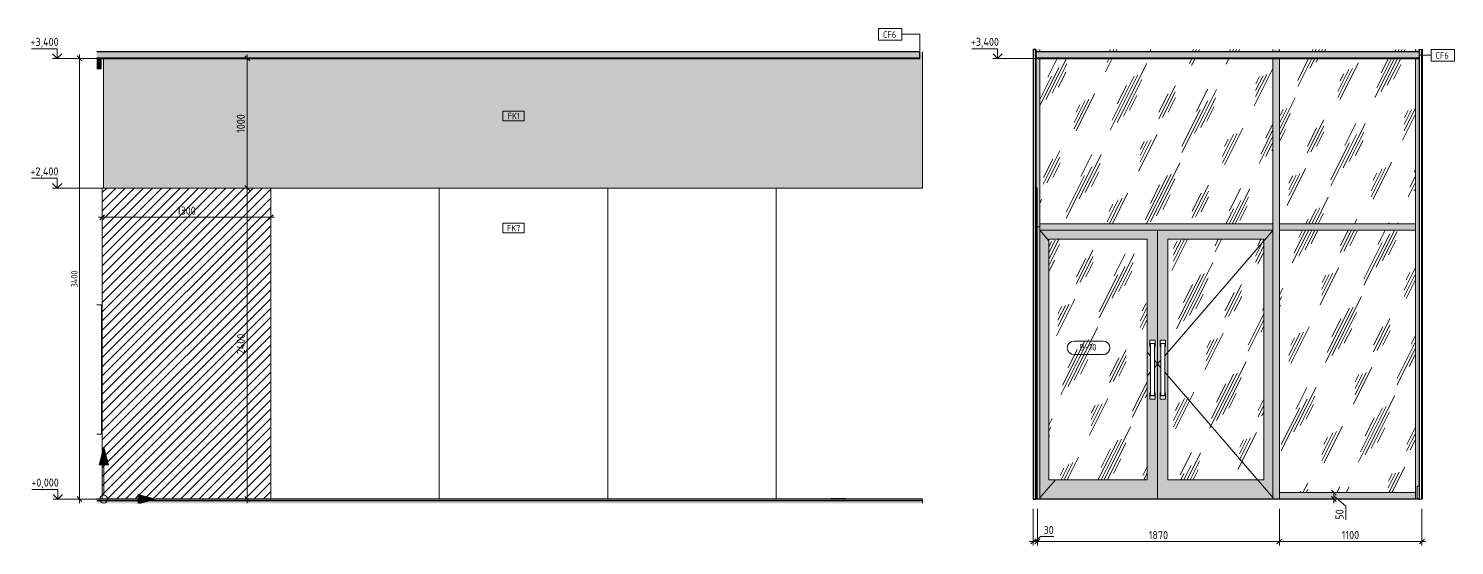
# Model space of a CAD drawing. Header units: millimetres. Extents: x 855 to 103073, y -1987 to 27400.
# Drawn here: x 84401 to 95406, y -358 to 3631 of the extents above; entities that cross this region are included whole.
import ezdxf

# ---------------------------------------------------------------- set-up
doc = ezdxf.new("R2010")
doc.units = ezdxf.units.MM
for name, color, linetype, lineweight in [('A-ANNO-DIMS', 7, 'Continuous', 9), ('A-ANNO-DIMS-25', 7, 'Continuous', 9), ('A-CLNG-IDEN', 7, 'Continuous', 9), ('A-DETL', 7, 'Continuous', 9), ('A-DETL-GENF', 7, 'Continuous', 9), ('A-DOOR', 7, 'Continuous', 9), ('A-DOOR-IDEN', 7, 'Continuous', 9), ('A-FLOR', 7, 'Continuous', 9), ('A-GENM', 7, 'Continuous', 9), ('A-GLAZ-CURT', 7, 'Continuous', 9), ('A-GLAZ-CWMG', 7, 'Continuous', 9), ('A-WALL-IDEN', 7, 'Continuous', 9), ('A-WALL-PATT', 7, 'Continuous', 9), ('G-ANNO-DIMS', 7, 'Continuous', 9), ('G-ANNO-DIMS-1', 7, 'Continuous', 20), ('I-WALL', 7, 'Continuous', 9), ('S-COLS', 7, 'Continuous', 9)]:
    doc.layers.add(name, color=color, linetype=linetype, lineweight=lineweight)
for name, color, linetype, lineweight, true_color in [('A-CLNG-1', 7, 'Continuous', 9, 0x787878), ('A-CLNG-FNSH-1', 7, 'Continuous', 30, 0x3c3c3c), ('A-DETL-GENF-2', 7, 'Continuous', 9, 0x004000), ('A-DOOR-GLAZ', 7, 'Continuous', 9, 0x8080ff), ('A-FLOR-1', 7, 'Continuous', 9, 0x787878), ('A-FLOR-FNSH-2', 7, 'Continuous', 30, 0x3c3c3c), ('A-FLOR-MCUT-1', 7, 'Continuous', 9, 0x646464), ('A-WALL-1', 7, 'Continuous', 30, 0x3c3c3c), ('A-WALL-5', 7, 'Continuous', 40, 0x3c3c3c), ('A-WALL-FNSH-1', 7, 'Continuous', 30, 0x3c3c3c), ('I-FURN-9', 7, 'Continuous', 9, 0xc0c0c0), ('I-WALL-1', 7, 'Continuous', 9, 0x787878), ('Q-SPCQ-1', 9, 'Continuous', 9, 0x808080), ('Q-SPCQ-2', 7, 'Continuous', 9, 0x7f7f7f)]:
    doc.layers.add(name, color=color, linetype=linetype, lineweight=lineweight, true_color=true_color)
doc.styles.add('GOST Common_4', font='GOST_Common.ttf', dxfattribs={"height": 50})
doc.styles.add('GOST Common_5', font='GOST_Common.ttf', dxfattribs={"width": 0.9, "height": 50})
doc.styles.add('ISOCPEUR_1', font='isocpeur.ttf', dxfattribs={"width": 0.9, "height": 62.5})
doc.styles.add('ISOCPEUR_2', font='isocpeur.ttf', dxfattribs={"width": 0.9, "height": 50})
doc.dimstyles.new('ISO-2_0_0_9К_Средний_округл2', dxfattribs={"dimscale": 304.8, "dimtxt": 49.799059, "dimasz": 0.123031, "dimexe": 0.098425, "dimexo": 0, "dimgap": 0, "dimtad": 1, "dimdec": 0, "dimrnd": 10, "dimzin": 0, "dimdsep": 46, "dimtxsty": 'ISOCPEUR_2', "dimblk1": 'OBLIQUE', "dimblk2": 'OBLIQUE', "dimsah": 1, "dimcen": 0.09, "dimdle": 0.098425, "dimazin": 0, "dimtfac": 1, "dimtdec": 4, "dimtix": 1, "dimtmove": 0, "dimatfit": 3, "dimfxl": 1, "dimtvp": 1, "dimtolj": 1, "dimtzin": 0, "dimarcsym": 2})
doc.dimstyles.new('ISO-2_5_0_9К_БОЛЬШОЙ', dxfattribs={"dimscale": 304.8, "dimtxt": 62.248823, "dimasz": 0.123031, "dimexe": 0.098425, "dimexo": 0.246063, "dimgap": 0, "dimtad": 1, "dimdec": 0, "dimrnd": 10, "dimzin": 0, "dimdsep": 46, "dimtxsty": 'ISOCPEUR_1', "dimblk1": 'OBLIQUE', "dimblk2": 'OBLIQUE', "dimsah": 1, "dimcen": 0.09, "dimdle": 0.098425, "dimazin": 0, "dimtfac": 1, "dimtdec": 4, "dimtix": 1, "dimtmove": 0, "dimatfit": 3, "dimfxl": 1, "dimtvp": 1, "dimtolj": 1, "dimtzin": 0, "dimarcsym": 2})
doc.dimstyles.new('ISO-2_5_0_9К_БОЛЬШОЙ_1', dxfattribs={"dimscale": 304.8, "dimtxt": 62.248823, "dimasz": 0.123031, "dimexe": 0.098425, "dimexo": 0.246063, "dimgap": 0, "dimtad": 1, "dimdec": 0, "dimrnd": 10, "dimzin": 0, "dimdsep": 46, "dimtxsty": 'ISOCPEUR_1', "dimblk1": 'OBLIQUE', "dimblk2": 'OBLIQUE', "dimsah": 1, "dimcen": 0.09, "dimdle": 0.098425, "dimazin": 0, "dimtfac": 1, "dimtdec": 4, "dimtix": 1, "dimtmove": 1, "dimatfit": 3, "dimfxl": 1, "dimtvp": 1, "dimtolj": 1, "dimtzin": 0, "dimarcsym": 2})
pattern_1 = [(63.435, (-9235.4, 31.75), (-255.58, 766.75), [317.5, -190.5, 317.5, -190.5, -403.9]), (63.435, (-9235.4, 31.75), (-255.58, 766.75), [-1016, 127, -276.9]), (63.435, (-9251.26, 47.6), (-255.58, 766.75), [254, -317.5, 190.5, -190.5, -467.4]), (63.435, (-9251.26, 47.6), (-255.58, 766.75), [-952.5, 222.25, -245.15]), (63.435, (-9251.26, 95.25), (-255.58, 766.75), [190.5, -381, 127, -190.5, -530.9]), (63.435, (-9251.26, 95.25), (-255.58, 766.75), [-889, 285.75, -245.15]), (63.435, (-9203.63, 47.6), (-255.58, 766.75), [190.5, -381, 158.75, -6404.65]), (63.435, (-9156, 95.25), (-255.58, 766.75), [95.25, -476.25, 63.5, -6499.9]), (63.435, (-9235.4, 174.6), (-255.58, 766.75), [63.5, -476.25, 63.5, -254, -562.65]), (63.435, (-9235.4, 174.6), (-255.58, 766.75), [-857.25, 158.75, -403.9]), (63.435, (-8949.63, 127), (-255.58, 766.75), [317.5, -476.25, 381, -251.5]), (63.435, (-8949.63, 79.4), (-255.58, 766.75), [444.5, -317.5, 476.25, -188]), (63.435, (-8917.9, 95.25), (-255.58, 766.75), [508, -254, 381, -276.9]), (63.435, (-8870.26, 142.9), (-255.58, 766.75), [317.5, -444.5, 254, -403.9]), (63.435, (-8917.9, 238.1), (-255.58, 766.75), [158.75, -635, 190.5, -435.65]), (63.435, (-8822.63, 190.5), (-255.58, 766.75), [127, -635, 127, -530.9])]

# ---------------------------------------------------------------- blocks, each defined once
blk = doc.blocks.new('BSC_Колонна _Прямоугольная - 500х500-23286270-Развертка 1_02-6')
at = {"layer": 'S-COLS'}
blk.add_hatch(color=256, dxfattribs=at).paths.add_polyline_path([(20010, 2400), (20010, 2400), (20010, 3451), (20010, 3451)])
blk = doc.blocks.new('Вешалка - 1_25д-29776957-Развертка 1_02-6')
at = {"layer": 'I-FURN-9'}
for p, q in [((13637, 1500), (13674, 1500)), ((13674, 1500), (13674, 500)), ((13674, 500), (13637, 500))]:
    blk.add_line(p, q, dxfattribs=at)
blk = doc.blocks.new('Видеокамера - Желтый-29490382-Развертка 1_02-6')
at = {"layer": 'Q-SPCQ-2'}
blk.add_hatch(color=256, dxfattribs=at).paths.add_polyline_path([(13647, 3320), (13670, 3320), (13670, 3400), (13637, 3400), (13637, 3320)])
at = {"layer": 'Q-SPCQ-1'}
for q in [(13637, 3320), (13670, 3400)]:
    blk.add_line((13670, 3320), q, dxfattribs=at)
blk = doc.blocks.new('Начало раскладки_красным - Начало раскладки_красным-26104606-Развертка 1_02-6')
at = {"layer": 'A-DETL-GENF'}
for points in [[(13726, 265), (13690, 400), (13654, 265), (13710, 265)], [(13969, -33), (14089, 0), (13955, 36), (13955, -33)]]:
    blk.add_hatch(color=256, dxfattribs=at).paths.add_polyline_path(points)
for p, q in [((13690, 400), (13654, 265)), ((13690, 400), (13654, 265)), ((13726, 265), (13690, 400)), ((13690, 400), (13726, 265)), ((13654, 265), (13726, 265)), ((13726, 265), (13654, 265)), ((13690, 30), (13690, 265)), ((13955, 36), (13955, -33)), ((14090, 0), (13955, 36)), ((14090, 0), (13955, 36)), ((13955, 36), (13955, -33)), ((13720, 0), (13955, 0)), ((13969, -33), (14090, 0)), ((14090, 0), (13969, -33))]:
    blk.add_line(p, q, dxfattribs=at)
blk.add_circle((13690, 0), 30, dxfattribs=at)
blk = doc.blocks.new('Прямоугольный импост - Импост структурный с накладкой - 160мм Темный-30756008-Развертка 1_02-7')
at = {"layer": 'A-GLAZ-CWMG'}
blk.add_hatch(color=256, dxfattribs=at).paths.add_polyline_path([(-7950, 0), (-7936, 0), (-7936, 100), (-7921, 100), (-7921, 2100), (-7950, 2100), (-7950, 40)])
blk.add_line((-7950, 2100), (-7950, 0), dxfattribs=at)
blk = doc.blocks.new('Дверь_Витражная_остекление_ - ДВН_CОШ в витраже-31920700-Развертка 1_02-7')
at = {"layer": 'A-DOOR'}
h = blk.add_hatch(color=256, dxfattribs=at)
h.paths.add_polyline_path([(-10788, 2), (-9940, 2), (-9940, 2075), (-10850, 2075), (-10850, 2), (-10840, 2)])
h.paths.add_polyline_path([(-10020, 150), (-10780, 150), (-10780, 2005), (-10020, 2005), (-10020, 433)])
h.paths.add_polyline_path([(-9997, 770), (-10000, 770), (-10000, 820), (-9995, 820), (-9995, 1177), (-10000, 1177), (-10000, 1227), (-9960, 1227), (-9960, 1177), (-9965, 1177), (-9965, 820), (-9960, 820), (-9960, 770), (-9994, 770)])
h = blk.add_hatch(dxfattribs=at)
h.set_pattern_fill('FP_59', color=256, style=0, pattern_type=2)
h.set_pattern_definition(pattern_1)
h.paths.add_polyline_path([(-10780, 150), (-10020, 150), (-10020, 2005), (-10780, 2005), (-10780, 216)])
h = blk.add_hatch(color=256, dxfattribs=at)
h.paths.add_polyline_path([(-9929, 2), (-9050, 2), (-9050, 2075), (-9940, 2075), (-9940, 2), (-9939, 2)])
h.paths.add_polyline_path([(-9860, 150), (-9860, 2005), (-9120, 2005), (-9120, 150), (-9775, 150)])
h.paths.add_polyline_path([(-9919, 770), (-9920, 770), (-9920, 820), (-9915, 820), (-9915, 1177), (-9920, 1177), (-9920, 1227), (-9880, 1227), (-9880, 1177), (-9885, 1177), (-9885, 820), (-9880, 820), (-9880, 770), (-9917, 770)])
h = blk.add_hatch(dxfattribs=at)
h.set_pattern_fill('FP_59', color=256, style=0, pattern_type=2)
h.set_pattern_definition(pattern_1)
h.paths.add_polyline_path([(-9860, 150), (-9120, 150), (-9120, 2005), (-9860, 2005), (-9860, 433)])
for p, q in [((-10850, 2074), (-10780, 1994)), ((-9940, 2075), (-9940, 2)), ((-9940, 2), (-9940, 2075)), ((-9050, 2073), (-9885, 1106)), ((-9860, 150), (-9860, 2005)), ((-9860, 2005), (-9120, 2005)), ((-9120, 2005), (-9120, 150)), ((-10000, 1227), (-10000, 1200)), ((-10000, 1227), (-9960, 1227)), ((-9960, 1200), (-9960, 1227)), ((-9880, 1227), (-9920, 1227)), ((-9920, 1227), (-9920, 1200)), ((-9880, 1200), (-9880, 1227)), ((-10020, 1133), (-9995, 1105)), ((-9960, 1200), (-10000, 1200)), ((-10000, 1200), (-10000, 1177)), ((-10000, 1177), (-9995, 1177)), ((-9995, 1200), (-9995, 800)), ((-9965, 800), (-9965, 1200)), ((-9965, 1177), (-9960, 1177)), ((-9960, 1177), (-9960, 1200)), ((-9880, 1200), (-9920, 1200)), ((-9920, 1200), (-9920, 1177)), ((-9920, 1177), (-9915, 1177)), ((-9915, 1200), (-9915, 800)), ((-9885, 800), (-9885, 1200)), ((-9885, 1177), (-9880, 1177)), ((-9880, 1177), (-9880, 1200)), ((-9965, 1071), (-9940, 1043)), ((-9940, 1043), (-9965, 1014)), ((-9915, 1071), (-9940, 1043)), ((-9940, 1043), (-9915, 1014)), ((-9995, 980), (-10020, 952)), ((-9885, 979), (-9050, 12)), ((-10000, 798), (-10000, 820)), ((-10000, 820), (-9995, 820)), ((-10000, 797), (-10000, 770)), ((-10000, 797), (-9960, 797)), ((-9965, 800), (-9995, 800)), ((-9965, 820), (-9960, 820)), ((-9960, 820), (-9960, 798)), ((-9960, 770), (-9960, 797)), ((-9920, 798), (-9920, 820)), ((-9920, 820), (-9915, 820)), ((-9920, 797), (-9880, 797)), ((-9920, 797), (-9920, 770)), ((-9885, 800), (-9915, 800)), ((-9885, 820), (-9880, 820)), ((-9880, 820), (-9880, 798)), ((-9880, 770), (-9880, 797)), ((-9960, 770), (-10000, 770)), ((-9880, 770), (-9920, 770)), ((-10728, 150), (-10850, 11)), ((-9120, 150), (-9860, 150))]:
    blk.add_line(p, q, dxfattribs=at)
at = {"layer": 'A-DOOR-GLAZ'}
for p, q in [((-10020, 2005), (-10780, 2005)), ((-10780, 150), (-10780, 2005)), ((-10020, 2005), (-10020, 150)), ((-10020, 150), (-10780, 150))]:
    blk.add_line(p, q, dxfattribs=at)
blk = doc.blocks.new('Прямоугольный импост - Импост структурный с накладкой - 160мм Темный-31915521-Развертка 1_02-7')
at = {"layer": 'A-GLAZ-CWMG'}
h = blk.add_hatch(color=256, dxfattribs=at)
h.paths.add_polyline_path([(-10880, 2), (-10880, 2100), (-10880, 2100), (-10880, 2)])
h.paths.add_polyline_path([(-10869, 2), (-10850, 2), (-10850, 2100), (-10869, 2100), (-10869, 150)])
blk.add_line((-10850, 2100), (-10850, 2), dxfattribs=at)
blk = doc.blocks.new('Системная панель - Стекло - 40мм-31920837-Развертка 1_02-7')
at = {"layer": 'A-GLAZ-CURT'}
h = blk.add_hatch(dxfattribs=at)
h.set_pattern_fill('FP_59', color=256, style=0, pattern_type=2)
h.set_pattern_definition(pattern_1)
h.paths.add_polyline_path([(-7950, 50), (-7950, 2075), (-9000, 2075), (-9000, 50), (-8650, 50)])
blk = doc.blocks.new('Прямоугольный импост - Импост структурный с накладкой - 160мм Темный-31920697-Развертка 1_02-7')
at = {"layer": 'A-GLAZ-CWMG'}
blk.add_hatch(color=256, dxfattribs=at).paths.add_polyline_path([(-8650, 0), (-7950, 0), (-7950, 50), (-9000, 50), (-9000, 2), (-8991, 2), (-8991, 0)])
for p, q in [((-9000, 2), (-9000, 50)), ((-7950, 50), (-9000, 50)), ((-7950, 50), (-7950, 0))]:
    blk.add_line(p, q, dxfattribs=at)
blk = doc.blocks.new('Прямоугольный импост - Импост структурный с накладкой - 160мм Темный-30755591-Развертка 1_02-7')
at = {"layer": 'A-GLAZ-CWMG'}
blk.add_hatch(color=256, dxfattribs=at).paths.add_polyline_path([(-9050, 2), (-9000, 2), (-9000, 2100), (-9050, 2100), (-9050, 19)])
for p, q in [((-9050, 2100), (-9050, 2)), ((-9000, 2100), (-9000, 2))]:
    blk.add_line(p, q, dxfattribs=at)
blk = doc.blocks.new('Плинтус - Плинтус керамогранит бежевый-32865251-Развертка 1_02-7')
at = {"layer": 'A-GENM'}
for p, q in [((-7921, 100), (-7936, 100)), ((-7936, 100), (-7936, 0)), ((-7921, 0), (-7921, 100)), ((-7936, 0), (-7921, 0))]:
    blk.add_line(p, q, dxfattribs=at)
blk = doc.blocks.new('Системная панель - Стекло - 40мм-32772032-Развертка 1_02-7')
at = {"layer": 'A-GLAZ-CURT'}
h = blk.add_hatch(dxfattribs=at)
h.set_pattern_fill('FP_59', color=256, style=0, pattern_type=2)
h.set_pattern_definition(pattern_1)
h.paths.add_polyline_path([(-9400, 2125), (-9050, 2125), (-9050, 3400), (-10850, 3400), (-10850, 2125)])
h.paths.add_polyline_path([(-10150, 3450), (-9050, 3450), (-9050, 3470), (-10850, 3470), (-10850, 3450)])
blk = doc.blocks.new('Системная панель - Стекло - 40мм-32772033-Развертка 1_02-7')
at = {"layer": 'A-GLAZ-CURT'}
h = blk.add_hatch(dxfattribs=at)
h.set_pattern_fill('FP_59', color=256, style=0, pattern_type=2)
h.set_pattern_definition(pattern_1)
h.paths.add_polyline_path([(-7950, 2125), (-7950, 3400), (-9000, 3400), (-9000, 2125)])
h.paths.add_polyline_path([(-9000, 3450), (-7950, 3450), (-7950, 3470), (-9000, 3470)])
blk = doc.blocks.new('Прямоугольный импост - Импост структурный с накладкой - 160мм Темный-32352607-Развертка 1_02-7')
at = {"layer": 'A-GLAZ-CWMG'}
h = blk.add_hatch(color=256, dxfattribs=at)
h.paths.add_polyline_path([(-7950, 2100), (-7921, 2100), (-7921, 3400), (-7950, 3400), (-7950, 2115)])
h.paths.add_polyline_path([(-7921, 3450), (-7921, 3470), (-7950, 3470), (-7950, 3450), (-7940, 3450)])
h.paths.add_polyline_path([(-7920, 3470), (-7900, 3470), (-7900, 3470), (-7920, 3470)])
for p, q in [((-7950, 3470), (-7950, 3450)), ((-7950, 3400), (-7950, 2100))]:
    blk.add_line(p, q, dxfattribs=at)
blk = doc.blocks.new('Прямоугольный импост - Импост структурный с накладкой - 160мм-31915517-Развертка 1_02-7')
at = {"layer": 'A-GLAZ-CWMG'}
for p, q in [((-10880, 2100), (-10880, 2100)), ((-10869, 2100), (-10850, 2100)), ((-10850, 2), (-10850, 2100))]:
    blk.add_line(p, q, dxfattribs=at)
blk = doc.blocks.new('Прямоугольный импост - Импост структурный с накладкой - 160мм Темный-31920698-Развертка 1_02-7')
at = {"layer": 'A-GLAZ-CWMG'}
blk.add_hatch(color=256, dxfattribs=at).paths.add_polyline_path([(-10780, 2075), (-9050, 2075), (-9050, 2125), (-10850, 2125), (-10850, 2075)])
for p, q in [((-10850, 2075), (-10850, 2125)), ((-10850, 2125), (-9050, 2125)), ((-9050, 2125), (-9050, 2075)), ((-10850, 2075), (-9050, 2075))]:
    blk.add_line(p, q, dxfattribs=at)
blk = doc.blocks.new('Прямоугольный импост - Импост структурный с накладкой - 160мм Темный-31920699-Развертка 1_02-7')
at = {"layer": 'A-GLAZ-CWMG'}
blk.add_hatch(color=256, dxfattribs=at).paths.add_polyline_path([(-7950, 2075), (-7950, 2125), (-9000, 2125), (-9000, 2075)])
for p, q in [((-9000, 2075), (-9000, 2125)), ((-9000, 2125), (-7950, 2125)), ((-7950, 2125), (-7950, 2075)), ((-9000, 2075), (-7950, 2075))]:
    blk.add_line(p, q, dxfattribs=at)
blk = doc.blocks.new('Прямоугольный импост - Импост структурный с накладкой - 160мм Темный-32352604-Развертка 1_02-7')
at = {"layer": 'A-GLAZ-CWMG'}
h = blk.add_hatch(color=256, dxfattribs=at)
h.paths.add_polyline_path([(-9039, 2100), (-9000, 2100), (-9000, 3400), (-9050, 3400), (-9050, 2100), (-9040, 2100)])
h.paths.add_polyline_path([(-9010, 3450), (-9000, 3450), (-9000, 3470), (-9050, 3470), (-9050, 3450), (-9040, 3450)])
for p, q in [((-9050, 3470), (-9050, 3450)), ((-9000, 3470), (-9000, 3450)), ((-9050, 3400), (-9050, 2100)), ((-9000, 3400), (-9000, 2100))]:
    blk.add_line(p, q, dxfattribs=at)
blk = doc.blocks.new('Прямоугольный импост - Импост структурный с накладкой - 160мм Темный-V32-Развертка 1_02-7')
at = {"layer": 'A-GLAZ-CWMG'}
h = blk.add_hatch(color=256, dxfattribs=at)
h.paths.add_polyline_path([(-10869, 2100), (-10850, 2100), (-10850, 3400), (-10879, 3400), (-10879, 2400), (-10869, 2400)])
h.paths.add_polyline_path([(-10880, 2100), (-10880, 2400), (-10880, 2400), (-10880, 2100)])
h.paths.add_polyline_path([(-10850, 3450), (-10850, 3470), (-10900, 3470), (-10900, 3470), (-10879, 3470), (-10879, 3450), (-10860, 3450)])
for p, q in [((-10850, 3470), (-10850, 3450)), ((-10850, 3400), (-10850, 2100))]:
    blk.add_line(p, q, dxfattribs=at)
blk = doc.blocks.new('Прямоугольный импост - Импост структурный с накладкой - 160мм Темный-32772042-Развертка 1_02-7')
at = {"layer": 'A-GLAZ-CWMG'}
for p, q in [((-10850, 3450), (-10850, 3470)), ((-10850, 2100), (-10850, 3400)), ((-10880, 2100), (-10880, 2100)), ((-10850, 2100), (-10869, 2100))]:
    blk.add_line(p, q, dxfattribs=at)
blk = doc.blocks.new('Высотные отметки - Стрелка_Верх-17668718-Развертка 1_02-6')
at = {"layer": 'G-ANNO-DIMS'}
for p, q in [((13336, 75), (13136, 75)), ((13374, 0), (13299, 0)), ((13336, 0), (13336, 75))]:
    blk.add_line(p, q, dxfattribs=at)
at = {"layer": 'G-ANNO-DIMS-1'}
for q in [(13300, 35), (13371, 35)]:
    blk.add_line((13336, 0), q, dxfattribs=at)
blk = doc.blocks.new('М_стена_0001 - Типоразмер_без рамки-25382661-Развертка 1_02-6')
at = {"layer": 'A-WALL-IDEN'}
for p, q in [((16936, 2994), (16772, 2994)), ((16772, 2994), (16772, 2919)), ((16936, 2919), (16936, 2994)), ((16772, 2919), (16936, 2919))]:
    blk.add_line(p, q, dxfattribs=at)
blk = doc.blocks.new('М_потолков - Марка_ Имя типа-25382930-Развертка 1_02-6')
at = {"layer": 'A-CLNG-IDEN'}
for p, q in [((19851, 3631), (19670, 3631)), ((19670, 3631), (19670, 3541)), ((19670, 3541), (19851, 3541)), ((19851, 3541), (19851, 3631))]:
    blk.add_line(p, q, dxfattribs=at)
blk = doc.blocks.new('DIMBLOCK107-Развертка 1_02-6')
at = {"layer": 'A-ANNO-DIMS-25'}
for p, q in [((84970, 2224), (84970, 2145)), ((84970, 2175), (84970, 2224)), ((86270, 2224), (86270, 2145)), ((86270, 2175), (86270, 2224)), ((86300, 2175), (84940, 2175))]:
    blk.add_line(p, q, dxfattribs=at)
at = {"layer": 'A-ANNO-DIMS-25', "lineweight": 20}
for p, q in [((84970, 2175), (84951, 2156)), ((84970, 2175), (84988, 2194)), ((86270, 2175), (86251, 2156)), ((86270, 2175), (86288, 2194))]:
    blk.add_line(p, q, dxfattribs=at)
at = {"layer": 'A-ANNO-DIMS-25', "color": 0, "insert": (85546, 2257), "char_height": 62.5, "width": 176.69, "attachment_point": 1, "line_spacing_factor": 1.149209, "style": 'ISOCPEUR_1'}
blk.add_mtext('1300', dxfattribs=at)
blk = doc.blocks.new('_Oblique')
at = {"color": 0, "linetype": 'ByBlock', "lineweight": -2}
blk.add_line((-0.5, -0.5), (0.5, 0.5), dxfattribs=at)
blk = doc.blocks.new('DIMBLOCK108-Развертка 1_02-6')
at = {"layer": 'A-ANNO-DIMS-25', "lineweight": 20}
for p, q in [((86089, 3400), (86071, 3419)), ((86089, 3400), (86108, 3381)), ((86089, 2400), (86071, 2419)), ((86089, 2400), (86108, 2381))]:
    blk.add_line(p, q, dxfattribs=at)
at = {"layer": 'A-ANNO-DIMS-25'}
for p, q in [((86089, 3430), (86089, 2400)), ((86041, 3400), (86119, 3400)), ((86089, 3400), (86041, 3400)), ((86041, 2400), (86119, 2400)), ((86089, 2400), (86041, 2400))]:
    blk.add_line(p, q, dxfattribs=at)
at = {"layer": 'A-ANNO-DIMS-25', "color": 0, "insert": (86008, 2826), "char_height": 62.5, "width": 176.69, "attachment_point": 1, "rotation": 90, "line_spacing_factor": 1.149209, "style": 'ISOCPEUR_1'}
blk.add_mtext('1000', dxfattribs=at)
blk = doc.blocks.new('DIMBLOCK109-Развертка 1_02-6')
at = {"layer": 'A-ANNO-DIMS-25'}
for p, q in [((86041, 2400), (86119, 2400)), ((86089, 2400), (86041, 2400)), ((86089, 2400), (86089, -30)), ((86041, 0), (86119, 0)), ((86089, 0), (86041, 0))]:
    blk.add_line(p, q, dxfattribs=at)
at = {"layer": 'A-ANNO-DIMS-25', "lineweight": 20}
for p, q in [((86089, 2400), (86071, 2419)), ((86089, 2400), (86108, 2381)), ((86089, 0), (86071, 19)), ((86089, 0), (86108, -19))]:
    blk.add_line(p, q, dxfattribs=at)
at = {"layer": 'A-ANNO-DIMS-25', "color": 0, "insert": (86008, 1118), "char_height": 62.5, "width": 196.8, "attachment_point": 1, "rotation": 90, "line_spacing_factor": 1.149209, "style": 'ISOCPEUR_1'}
blk.add_mtext('2400', dxfattribs=at)
blk = doc.blocks.new('DIMBLOCK110-Развертка 1_02-6')
at = {"layer": 'A-ANNO-DIMS-25', "lineweight": 20}
for p, q in [((84794, 3400), (84775, 3419)), ((84794, 3400), (84813, 3381)), ((84794, 0), (84775, 19)), ((84794, 0), (84813, -19))]:
    blk.add_line(p, q, dxfattribs=at)
at = {"layer": 'A-ANNO-DIMS-25'}
for p, q in [((84794, 3430), (84794, -30)), ((84923, 3400), (84764, 3400)), ((84794, 3400), (84928, 3400)), ((84923, 0), (84764, 0)), ((84794, 0), (84928, 0))]:
    blk.add_line(p, q, dxfattribs=at)
at = {"layer": 'A-ANNO-DIMS-25', "color": 0, "insert": (84729, 1634), "char_height": 50, "width": 157.44, "attachment_point": 1, "rotation": 90, "line_spacing_factor": 1.149209, "style": 'ISOCPEUR_2'}
blk.add_mtext('3400', dxfattribs=at)
blk = doc.blocks.new('М_двери - Типоразмер_рамка-25223575-Развертка 1_02-7')
at = {"layer": 'A-DOOR-IDEN'}
for p, q in [((-10360, 1219), (-10585, 1219)), ((-10585, 1115), (-10360, 1115))]:
    blk.add_line(p, q, dxfattribs=at)
for centre, start, end in [((-10585, 1167), 90, 270), ((-10360, 1167), 270, 90)]:
    blk.add_arc(centre, 52, start, end, dxfattribs=at)
blk = doc.blocks.new('М_потолков - Марка_ Имя типа-25382930-Развертка 1_02-7')
at = {"layer": 'A-CLNG-IDEN'}
for p, q in [((-7649, 3470), (-7830, 3470)), ((-7830, 3470), (-7830, 3380)), ((-7649, 3380), (-7649, 3470)), ((-7830, 3380), (-7649, 3380))]:
    blk.add_line(p, q, dxfattribs=at)
blk = doc.blocks.new('Высотные отметки - Стрелка_Верх-17668718-Развертка 1_02-7')
at = {"layer": 'G-ANNO-DIMS'}
for p, q in [((-11175, 3475), (-11375, 3475)), ((-11175, 3400), (-11175, 3475)), ((-11137, 3400), (-11212, 3400))]:
    blk.add_line(p, q, dxfattribs=at)
at = {"layer": 'G-ANNO-DIMS-1'}
for q in [(-11210, 3435), (-11139, 3435)]:
    blk.add_line((-11175, 3400), q, dxfattribs=at)
blk = doc.blocks.new('DIMBLOCK111-Развертка 1_02-7')
at = {"layer": 'A-ANNO-DIMS-25'}
for p, q in [((92155, -75), (92155, -358)), ((92155, -328), (92155, -75)), ((92187, -75), (92187, -358)), ((92187, -328), (92187, -75)), ((92125, -328), (92187, -328)), ((92210, -289), (92171, -328)), ((92314, -289), (92210, -289))]:
    blk.add_line(p, q, dxfattribs=at)
at = {"layer": 'A-ANNO-DIMS-25', "lineweight": 20}
for p, q in [((92155, -328), (92136, -346)), ((92155, -328), (92174, -309)), ((92187, -328), (92168, -346)), ((92187, -328), (92205, -309))]:
    blk.add_line(p, q, dxfattribs=at)
at = {"layer": 'A-ANNO-DIMS-25', "color": 0, "insert": (92235, -207), "char_height": 62.5, "width": 94.81, "attachment_point": 1, "line_spacing_factor": 1.149209, "style": 'ISOCPEUR_1'}
blk.add_mtext('30', dxfattribs=at)
blk = doc.blocks.new('DIMBLOCK112-Развертка 1_02-7')
at = {"layer": 'A-ANNO-DIMS-25'}
for p, q in [((92187, -75), (92187, -358)), ((92187, -328), (92187, -75)), ((94055, -75), (94055, -358)), ((94055, -328), (94055, -75)), ((92187, -328), (94055, -328))]:
    blk.add_line(p, q, dxfattribs=at)
at = {"layer": 'A-ANNO-DIMS-25', "lineweight": 20}
for p, q in [((92187, -328), (92168, -346)), ((92187, -328), (92205, -309)), ((94055, -328), (94036, -346)), ((94055, -328), (94074, -309))]:
    blk.add_line(p, q, dxfattribs=at)
at = {"layer": 'A-ANNO-DIMS-25', "color": 0, "insert": (93047, -246), "char_height": 62.5, "width": 176.69, "attachment_point": 1, "line_spacing_factor": 1.149209, "style": 'ISOCPEUR_1'}
blk.add_mtext('1870', dxfattribs=at)
blk = doc.blocks.new('DIMBLOCK113-Развертка 1_02-7')
at = {"layer": 'A-ANNO-DIMS-25'}
for p, q in [((94055, -75), (94055, -358)), ((94055, -328), (94055, -75)), ((95155, -75), (95155, -358)), ((95155, -328), (95155, -75)), ((94055, -328), (95185, -328))]:
    blk.add_line(p, q, dxfattribs=at)
at = {"layer": 'A-ANNO-DIMS-25', "lineweight": 20}
for p, q in [((94055, -328), (94036, -346)), ((94055, -328), (94074, -309)), ((95155, -328), (95136, -346)), ((95155, -328), (95174, -309))]:
    blk.add_line(p, q, dxfattribs=at)
at = {"layer": 'A-ANNO-DIMS-25', "color": 0, "insert": (94537, -246), "char_height": 62.5, "width": 163.76, "attachment_point": 1, "line_spacing_factor": 1.149209, "style": 'ISOCPEUR_1'}
blk.add_mtext('1100', dxfattribs=at)
blk = doc.blocks.new('DIMBLOCK114-Развертка 1_02-7')
at = {"layer": 'A-ANNO-DIMS-25'}
for p, q in [((94523, 50), (94444, 50)), ((94597, 0), (94444, 0)), ((94474, -30), (94474, 50)), ((94474, 50), (94523, 50)), ((94569, -55), (94474, 25)), ((94474, 0), (94597, 0)), ((94569, -159), (94569, -55))]:
    blk.add_line(p, q, dxfattribs=at)
at = {"layer": 'A-ANNO-DIMS-25', "lineweight": 20}
for p, q in [((94474, 50), (94456, 69)), ((94474, 0), (94456, 19)), ((94474, 50), (94493, 31)), ((94474, 0), (94493, -19))]:
    blk.add_line(p, q, dxfattribs=at)
at = {"layer": 'A-ANNO-DIMS-25', "color": 0, "insert": (94488, -159), "char_height": 62.5, "width": 94.81, "attachment_point": 1, "rotation": 90, "line_spacing_factor": 1.149209, "style": 'ISOCPEUR_1'}
blk.add_mtext('50', dxfattribs=at)

msp = doc.modelspace()

# ---------------------------------------------------------------- hatches: boundary and pattern name
at = {"layer": 'A-CLNG-1'}
for points in [[(84927.8, 3400), (91280.7, 3400), (91280.7, 3450), (84927.8, 3450)], [(94015.1, 3400), (95135.1, 3400), (95135.1, 3450), (92175.1, 3450), (92175.1, 3400), (93655.1, 3400)]]:
    msp.add_hatch(color=256, dxfattribs=at).paths.add_polyline_path(points)
at = {"layer": 'A-DETL-GENF-2'}
h = msp.add_hatch(dxfattribs=at)
h.set_pattern_fill('FP_58', color=256, style=0, pattern_type=2)
h.set_pattern_definition([(45, (71290.673, 0), (-35.35534, 35.35534), [])])
h.paths.add_polyline_path([(85000.7, 0), (85245.4, 0), (85245.5, 36.1), (85380.7, 0), (86269.7, 0), (86269.7, 2400), (84969.7, 2400), (84969.7, 358.2), (84980.9, 400), (85017.1, 264.7), (84969.7, 264.7), (84969.7, 0), (84980.7, 0)])
at = {"layer": 'A-FLOR'}
for points in [[(90539.6, 0), (90592.4, 0), (90592.4, 2), (90403.6, 2), (90403.6, 0), (90504.4, 0)], [(90902.7, 0), (91301, 0), (91301, 2), (90708.6, 2), (90708.6, 0)], [(93565.3, 0), (94063.8, 0), (94063.8, 2), (93113.8, 2), (93113.8, 0), (93520.5, 0)]]:
    msp.add_hatch(color=256, dxfattribs=at).paths.add_polyline_path(points)
h = msp.add_hatch(color=256, dxfattribs=at)
h.paths.add_polyline_path([(92906.7, 0), (93113.8, 0.2), (93113.8, 2), (92186.6, 2), (92186.6, 0), (92904.9, 0)])
h.paths.add_polyline_path([(92175.1, 0), (92175.6, 0), (92175.6, 2), (92175.1, 2), (92175.1, 1.6)])
at = {"layer": 'A-FLOR-1'}
msp.add_hatch(color=256, dxfattribs=at).paths.add_polyline_path([(90592.4, 0), (90708.6, 0), (90708.6, 2), (90592.4, 2)])
h = msp.add_hatch(color=256, dxfattribs=at)
h.paths.add_polyline_path([(88662.1, -32.5), (91301, -32.5), (91301, -10.1), (85343.8, -10.1), (85259.8, -32.5), (88612.3, -32.5)])
h.paths.add_polyline_path([(84980.7, -32.5), (85245.4, -32.5), (85245.4, -10.1), (84927.8, -10.1), (84927.8, -32.5)])
at = {"layer": 'A-WALL-PATT'}
msp.add_hatch(color=256, dxfattribs=at).paths.add_polyline_path([(84979.7, 2400), (91300.7, 2400), (91300.7, 3450.7), (84979.7, 3450.7), (84979.7, 3450), (91280.7, 3450), (91280.7, 3400), (84979.7, 3400)])
h = msp.add_hatch(dxfattribs=at)
h.set_pattern_fill('FP_57', color=256, style=0, pattern_type=2)
h.set_pattern_definition([(0, (83669.7, -0.5), (0, 3050), []), (90, (83669.7, -0.5), (-1300, 8e-14), [])])
h.paths.add_polyline_path([(90403.6, 0), (90403.6, 2), (91301, 2), (91301, 2400), (86269.7, 2400), (86269.7, 0), (89707.7, 0)])
at = {"layer": 'I-WALL'}
h = msp.add_hatch(color=256, dxfattribs=at)
h.paths.add_polyline_path([(92175.1, -0.1), (92175.1, 0), (92165.1, -0.1)])
h.paths.add_polyline_path([(95155.1, -0.1), (95155.1, 0), (95135.1, -0.1)])
at = {"layer": 'I-WALL-1'}
h = msp.add_hatch(dxfattribs=at)
h.set_pattern_fill('FP_60', color=256, style=0, pattern_type=2)
h.set_pattern_definition([(0, (93756.249, 0), (30.48, 7.62), [2.515, -20.345, 2.515, -20.345, -121.92]), (0, (93756.249, 0), (30.48, 7.62), [-45.72, 2.515, -43.205, 2.515, -20.345, -53.34]), (0, (93756.249, 0), (30.48, 7.62), [-114.3, 2.515, -12.725, 2.515, -35.585]), (120, (93767.679, 3.81), (-21.839114, 22.586454), [2.515, -20.345, 2.515, -20.345, -121.92]), (120, (93767.679, 3.81), (-21.839114, 22.586454), [-45.72, 2.515, -43.205, 2.515, -20.345, -53.34]), (120, (93767.679, 3.81), (-21.839114, 22.586454), [-114.3, 2.515, -12.725, 2.515, -35.585]), (240, (93771.489, 19.05), (-8.640886, -30.206454), [2.515, -20.345, 2.515, -20.345, -121.92]), (240, (93771.489, 19.05), (-8.640886, -30.206454), [-45.72, 2.515, -43.205, 2.515, -20.345, -53.34]), (240, (93771.489, 19.05), (-8.640886, -30.206454), [-114.3, 2.515, -12.725, 2.515, -35.585])])
h.paths.add_polyline_path([(92175.1, 0), (92175.1, 3470), (92155.1, 3470), (92155.1, 0), (92165.1, 0)])

# ---------------------------------------------------------------- linework, layer by layer
at = {"layer": 'A-CLNG-FNSH-1'}
for p, q in [((91280.7, 3450), (84927.8, 3450)), ((91280.7, 3400), (91280.7, 3450)), ((95135.1, 3450), (92175.1, 3450)), ((91280.7, 3401), (84927.8, 3401)), ((84927.8, 3400), (91280.7, 3400)), ((95135.1, 3401), (92175.1, 3401)), ((92175.1, 3400), (95135.1, 3400))]:
    msp.add_line(p, q, dxfattribs=at)
at = {"layer": 'A-CLNG-IDEN'}
for p, q in [((91280.7, 3586.1), (91142.2, 3586.1)), ((91280.7, 3425), (91280.7, 3586.1)), ((95135.1, 3425), (95225.1, 3425))]:
    msp.add_line(p, q, dxfattribs=at)
at = {"layer": 'A-DETL'}
for p, q in [((84969.7, 358.2), (84969.7, 2400)), ((84969.7, 2400), (86269.7, 2400)), ((86269.7, 2400), (86269.7, 0)), ((84969.7, 0), (84969.7, 264.8)), ((85245.4, 0), (84969.7, 0)), ((86269.7, 0), (85379.8, 0))]:
    msp.add_line(p, q, dxfattribs=at)
at = {"layer": 'A-FLOR'}
for p, q in [((90402.6, 2), (90402.6, 0)), ((90403, 2), (90592.4, 2)), ((90708.6, 2), (91301, 2)), ((92175.1, 2), (92175.6, 2)), ((92186.6, 2), (94063.8, 2)), ((93113.8, 2), (93113.8, 0)), ((94063.8, 2), (94063.8, 0)), ((95155.4, -0.1), (92154.8, -0.1))]:
    msp.add_line(p, q, dxfattribs=at)
at = {"layer": 'A-FLOR-FNSH-2'}
for p, q in [((85245.4, 0), (84927.8, 0)), ((91301, 0), (85379.8, 0)), ((90708.6, 2), (90592.4, 2)), ((90592.4, 2), (90592.4, 0)), ((90708.6, 0), (90708.6, 2)), ((95134.1, 0), (92175.1, 0)), ((92175.1, 0), (92175.1, -0.5)), ((95135.1, -0.5), (95135.1, 0)), ((85245.4, -0.1), (84927.8, -0.1)), ((84927.8, -10), (85245.4, -10)), ((85344.1, -10), (91301, -10)), ((91301, -0.1), (85380.2, -0.1))]:
    msp.add_line(p, q, dxfattribs=at)
at = {"layer": 'A-FLOR-MCUT-1'}
for p, q in [((85245.4, -10.1), (84927.8, -10.1)), ((91301, -10.1), (85343.8, -10.1))]:
    msp.add_line(p, q, dxfattribs=at)
at = {"layer": 'A-WALL-1'}
for p, q in [((92175.1, 3470), (92155.1, 3470)), ((92155.1, 3470), (92155.1, 0)), ((92175.1, 0), (92175.1, 2400)), ((92155.1, 0), (92175.1, 0))]:
    msp.add_line(p, q, dxfattribs=at)
at = {"layer": 'A-WALL-5'}
msp.add_line((95155.1, 3470.5), (95155.1, -0.5), dxfattribs=at)
at = {"layer": 'A-WALL-FNSH-1'}
for p, q in [((92175.1, 3470), (92175.1, 2400)), ((92176.1, 3470), (92175.1, 3470)), ((92176.1, 2400), (92176.1, 3470)), ((95134.1, 3470.5), (95134.1, 0)), ((95135.1, 0), (95135.1, 3470.5)), ((92186.6, 2400), (92175.1, 2400)), ((92175.6, 2400), (92175.6, 0)), ((92186.6, 0), (92186.6, 2400)), ((95134.1, 0), (95135.1, 0))]:
    msp.add_line(p, q, dxfattribs=at)
at = {"layer": 'G-ANNO-DIMS'}
for p, q in [((84825.1, 3400), (84622.7, 3400)), ((85118.1, 3400), (84825.1, 3400)), ((92040.8, 3400), (91880.3, 3400)), ((92347.8, 3400), (92040.8, 3400)), ((84811.1, 2400), (84622.7, 2400)), ((85348.3, 2400), (84811.1, 2400)), ((84687.4, 0), (84626.4, 0)), ((85220.7, 0), (84687.4, 0))]:
    msp.add_line(p, q, dxfattribs=at)
at = {"layer": 'I-WALL'}
for p, q in [((84979.7, 3450.7), (84979.7, 3450)), ((91300.7, 2400), (91300.7, 3450.7)), ((92155.1, -0.5), (92155.1, 3470.5)), ((95155.1, 3470), (95135.1, 3470)), ((84979.7, 3400), (84979.7, 2400)), ((84969.7, 358.2), (84969.7, 2400)), ((91301, 2400), (84969.7, 2400)), ((84969.7, 0), (84969.7, 264.8)), ((91300.7, 0), (91300.7, -32.5)), ((95135.1, 0), (95155.1, 0))]:
    msp.add_line(p, q, dxfattribs=at)

# ---------------------------------------------------------------- block references
at = {"layer": 'A-CLNG-IDEN'}
for name, p in [('М_потолков - Марка_ Имя типа-25382930-Развертка 1_02-6', (71290.7, 0)), ('М_потолков - Марка_ Имя типа-25382930-Развертка 1_02-7', (103055.1, 0))]:
    msp.add_blockref(name, p, dxfattribs=at)
at = {"layer": 'A-DETL-GENF'}
msp.add_blockref('Начало раскладки_красным - Начало раскладки_красным-26104606-Развертка 1_02-6', (71290.7, 0), dxfattribs=at)
at = {"layer": 'A-DOOR'}
msp.add_blockref('Дверь_Витражная_остекление_ - ДВН_CОШ в витраже-31920700-Развертка 1_02-7', (103055.1, 0), dxfattribs=at)
at = {"layer": 'A-DOOR-IDEN'}
msp.add_blockref('М_двери - Типоразмер_рамка-25223575-Развертка 1_02-7', (103055.1, 0), dxfattribs=at)
at = {"layer": 'A-GENM'}
msp.add_blockref('Плинтус - Плинтус керамогранит бежевый-32865251-Развертка 1_02-7', (103055.1, 0), dxfattribs=at)
at = {"layer": 'A-GLAZ-CURT'}
for name in ['Системная панель - Стекло - 40мм-32772032-Развертка 1_02-7', 'Системная панель - Стекло - 40мм-32772033-Развертка 1_02-7', 'Системная панель - Стекло - 40мм-31920837-Развертка 1_02-7']:
    msp.add_blockref(name, (103055.1, 0), dxfattribs=at)
at = {"layer": 'A-GLAZ-CWMG'}
for name in ['Прямоугольный импост - Импост структурный с накладкой - 160мм Темный-V32-Развертка 1_02-7', 'Прямоугольный импост - Импост структурный с накладкой - 160мм Темный-32772042-Развертка 1_02-7', 'Прямоугольный импост - Импост структурный с накладкой - 160мм Темный-32352604-Развертка 1_02-7', 'Прямоугольный импост - Импост структурный с накладкой - 160мм Темный-32352607-Развертка 1_02-7', 'Прямоугольный импост - Импост структурный с накладкой - 160мм Темный-31915521-Развертка 1_02-7', 'Прямоугольный импост - Импост структурный с накладкой - 160мм-31915517-Развертка 1_02-7', 'Прямоугольный импост - Импост структурный с накладкой - 160мм Темный-31920698-Развертка 1_02-7', 'Прямоугольный импост - Импост структурный с накладкой - 160мм Темный-30755591-Развертка 1_02-7', 'Прямоугольный импост - Импост структурный с накладкой - 160мм Темный-31920699-Развертка 1_02-7', 'Прямоугольный импост - Импост структурный с накладкой - 160мм Темный-30756008-Развертка 1_02-7', 'Прямоугольный импост - Импост структурный с накладкой - 160мм Темный-31920697-Развертка 1_02-7']:
    msp.add_blockref(name, (103055.1, 0), dxfattribs=at)
at = {"layer": 'A-WALL-IDEN'}
for p in [(71290.7, 0), (71290.2, -865.5)]:
    msp.add_blockref('М_стена_0001 - Типоразмер_без рамки-25382661-Развертка 1_02-6', p, dxfattribs=at)
at = {"layer": 'G-ANNO-DIMS'}
for name, p in [('Высотные отметки - Стрелка_Верх-17668718-Развертка 1_02-6', (71287, 3400)), ('Высотные отметки - Стрелка_Верх-17668718-Развертка 1_02-7', (103055.1, 0)), ('Высотные отметки - Стрелка_Верх-17668718-Развертка 1_02-6', (71287, 2400)), ('Высотные отметки - Стрелка_Верх-17668718-Развертка 1_02-6', (71290.7, 0))]:
    msp.add_blockref(name, p, dxfattribs=at)
at = {"layer": 'I-FURN-9'}
msp.add_blockref('Вешалка - 1_25д-29776957-Развертка 1_02-6', (71290.7, 0), dxfattribs=at)
at = {"layer": 'Q-SPCQ-1'}
msp.add_blockref('Видеокамера - Желтый-29490382-Развертка 1_02-6', (71290.7, 0), dxfattribs=at)
at = {"layer": 'S-COLS'}
msp.add_blockref('BSC_Колонна _Прямоугольная - 500х500-23286270-Развертка 1_02-6', (71290.7, 0), dxfattribs=at)

# ---------------------------------------------------------------- texts
at = {"layer": 'A-CLNG-IDEN', "char_height": 50, "width": 132.278, "attachment_point": 1, "style": 'GOST Common_4'}
for insert in [(90995.1, 3608.6), (95259.2, 3447.6)]:
    msp.add_mtext('CF6', dxfattribs=dict(at, insert=insert))
at = {"layer": 'A-DOOR-IDEN', "char_height": 50, "attachment_point": 1, "style": 'GOST Common_4'}
for s, insert, width in [('\\fGOST Common|b0|i0|c204|p34|;В', (92512.3, 1197.6), 50.105), ('-10', (92553.6, 1197.6), 118.249)]:
    msp.add_mtext(s, dxfattribs=dict(at, insert=insert, width=width))
at = {"layer": 'A-WALL-IDEN', "char_height": 50, "attachment_point": 1, "style": 'GOST Common_5'}
for s, insert, width in [('FK1', (88099.7, 2980.5), 111.835), ('FK7', (88094, 2115.1), 124.462)]:
    msp.add_mtext(s, dxfattribs=dict(at, insert=insert, width=width))

# ---------------------------------------------------------------- dimensions: what is measured, and where the dimension line sits
at = {"layer": 'A-ANNO-DIMS'}
for base, p1, p2, override, picture, middle in [((86089.4, 2400), (86115.9, 3400), (86115.9, 2400), {"dimpost": '<>', "dimfxl": 1000}, 'DIMBLOCK108-Развертка 1_02-6', (86058.1, 2900)), ((86089.4, 0), (86115.9, 2400), (86115.9, 0), {"dimpost": '<>', "dimfxl": 2400}, 'DIMBLOCK109-Развертка 1_02-6', (86058.1, 1200))]:
    dim = msp.add_linear_dim(base=base, p1=p1, p2=p2, angle=90, dimstyle='ISO-2_5_0_9К_БОЛЬШОЙ', override=override, dxfattribs=at)
    dim.commit()
    dim.dimension.update_dxf_attribs({"geometry": picture, "text_midpoint": middle})
for base, p1, p2, override, picture, middle in [((84969.7, 2175.1), (86269.7, 2148.6), (84969.7, 2148.6), {"dimpost": '<>', "dimfxl": 1300}, 'DIMBLOCK107-Развертка 1_02-6', (85619.7, 2206.4)), ((94055.1307, -327.63), (92186.6306, 0), (94055.1307, 0), {"dimpost": '<>', "dimfxl": 1868.500027}, 'DIMBLOCK112-Развертка 1_02-7', (93120.8806, -296.38)), ((95155.1, -327.6), (94055.1, 0), (95155.1, 0), {"dimpost": '<>', "dimfxl": 1100}, 'DIMBLOCK113-Развертка 1_02-7', (94605.1, -296.4))]:
    dim = msp.add_linear_dim(base=base, p1=p1, p2=p2, dimstyle='ISO-2_5_0_9К_БОЛЬШОЙ', override=override, dxfattribs=at)
    dim.commit()
    dim.dimension.update_dxf_attribs({"geometry": picture, "text_midpoint": middle})
dim = msp.add_linear_dim(base=(92186.6306233, -327.6300073), p1=(92155.1306233, 0), p2=(92186.6306233, 0), dimstyle='ISO-2_5_0_9К_БОЛЬШОЙ_1', override={"dimpost": '<>', "dimfxl": 31.5}, dxfattribs=at)
dim.commit()
dim.dimension.update_dxf_attribs({"geometry": 'DIMBLOCK111-Развертка 1_02-7', "text_midpoint": (92282.6484984, -248.6972838), "dimtype": 160})
dim = msp.add_linear_dim(base=(94474.4, 50), p1=(94672.1, 0), p2=(94447.8, 50), angle=90, dimstyle='ISO-2_5_0_9К_БОЛЬШОЙ_1', override={"dimpost": '<>', "dimfxl": 229.789232}, dxfattribs=at)
dim.commit()
dim.dimension.update_dxf_attribs({"geometry": 'DIMBLOCK114-Развертка 1_02-7', "text_midpoint": (94529.4, -112.1), "dimtype": 160, "text_rotation": 90})

# ---------------------------------------------------------------- next in the draw order: texts
at = {"layer": 'G-ANNO-DIMS', "char_height": 62.5, "attachment_point": 1, "line_spacing_factor": 1.149209, "style": 'ISOCPEUR_1', "bg_fill": 3, "box_fill_scale": 1.25, "bg_fill_color": 256, "bg_fill_true_color": 13158600, "bg_fill_transparency": 0}
for s, insert, width in [('+3,400', (84416.3, 3559.2), 261.428), ('+3,400', (91673.9, 3559.2), 261.428), ('+2,400', (84416.3, 2559.2), 261.428), ('+0,000', (84422.8, 159.2), 254.705)]:
    msp.add_mtext(s, dxfattribs=dict(at, insert=insert, width=width))

# ---------------------------------------------------------------- next in the draw order: dimensions: what is measured, and where the dimension line sits
at = {"layer": 'A-ANNO-DIMS'}
dim = msp.add_linear_dim(base=(84793.9, 0), p1=(84922.9, 3400), p2=(84922.9, 0), angle=90, dimstyle='ISO-2_0_0_9К_Средний_округл2', override={"dimpost": '<>', "dimfxl": 3400}, dxfattribs=at)
dim.commit()
dim.dimension.update_dxf_attribs({"geometry": 'DIMBLOCK110-Развертка 1_02-6', "text_midpoint": (84768.9, 1700)})

doc.saveas('drawing.dxf')
